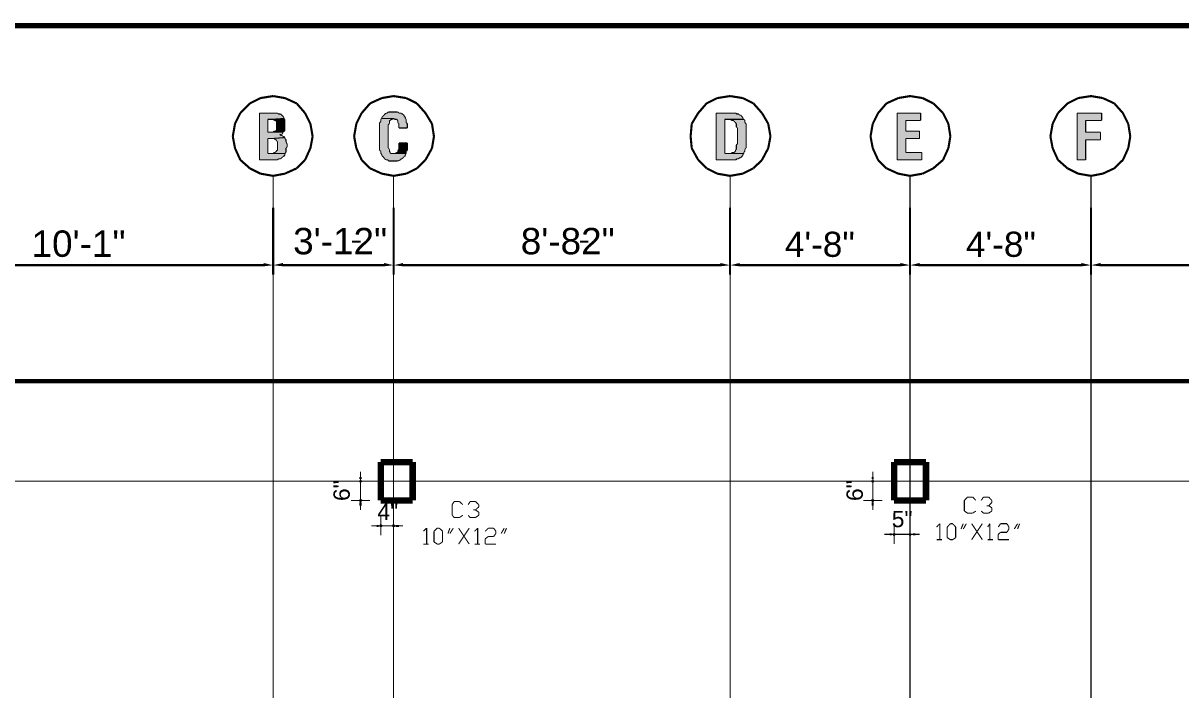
# Model space of a CAD drawing. Header units: millimetres. Extents: x 5 to 350, y 3 to 213.
# Drawn here: x 97.6 to 189.7, y 159.7 to 212.7 of the extents above; entities that cross this region are included whole.
import ezdxf

# ---------------------------------------------------------------- set-up
doc = ezdxf.new("R2010")
doc.units = ezdxf.units.MM
for name, color, linetype in [('H', 251, 'Continuous'), ('P', 255, 'Continuous'), ('T', 255, 'Continuous')]:
    doc.layers.add(name, color=color, linetype=linetype)
doc.styles.get("Standard").update_dxf_attribs({"font": 'arial.ttf'})

msp = doc.modelspace()

# ---------------------------------------------------------------- hatches: boundary and pattern name
at = {"layer": 'H', "linetype": 'Continuous'}
for points in [[(116.417, 201.842), (116.417, 205.564), (117.863, 205.564), (117.934, 205.493), (118.11, 205.493), (118.357, 205.228), (118.357, 205.14), (117.352, 205.07), (117.087, 205.07), (117.087, 204.047), (118.286, 204.047), (118.286, 203.958), (118.198, 203.87), (118.022, 203.87), (118.11, 203.8), (118.198, 203.8), (118.286, 203.712), (118.357, 203.712), (118.445, 203.623), (117.352, 203.535), (117.087, 203.535), (117.087, 202.353), (118.445, 202.353), (118.445, 202.177), (118.357, 202.177), (118.357, 202.106), (118.286, 202.106), (118.11, 201.93), (117.934, 201.93), (117.863, 201.842), (116.417, 201.842)], [(127.512, 204.382), (127.512, 204.717), (127.423, 204.805), (127.423, 204.982), (127.335, 205.07), (127.176, 205.07), (127.088, 205.14), (126.153, 205.14), (126.153, 205.228), (126.488, 205.564), (126.577, 205.564), (126.665, 205.652), (127.423, 205.652), (127.512, 205.564), (127.67, 205.564), (127.758, 205.493), (127.847, 205.493), (127.847, 205.405), (127.935, 205.405), (127.935, 205.317), (128.023, 205.228), (128.023, 205.14), (128.094, 205.07), (128.094, 204.805), (128.182, 204.717), (128.182, 204.382), (127.512, 204.382)], [(152.735, 201.842), (152.735, 205.564), (154.34, 205.564), (154.34, 205.493), (154.517, 205.493), (154.605, 205.405), (154.693, 205.405), (154.852, 205.228), (154.852, 205.14), (154.94, 205.07), (153.423, 205.07), (153.423, 202.353), (154.94, 202.353), (154.852, 202.265), (154.852, 202.177), (154.693, 202.018), (154.605, 202.018), (154.517, 201.93), (154.34, 201.93), (154.34, 201.842), (152.735, 201.842)], [(167.128, 201.842), (167.128, 205.564), (168.998, 205.564), (168.998, 204.982), (167.816, 204.982), (167.816, 204.135), (168.91, 204.135), (168.91, 203.535), (167.816, 203.535), (167.816, 202.442), (169.086, 202.442), (169.086, 201.842), (167.128, 201.842)], [(181.434, 201.842), (181.434, 205.564), (183.392, 205.564), (183.392, 204.982), (182.122, 204.982), (182.122, 204.047), (183.303, 204.047), (183.303, 203.447), (182.122, 203.447), (182.122, 201.842), (181.434, 201.842)], [(117.51, 204.047), (117.598, 204.135), (117.687, 204.135), (117.775, 204.223), (117.775, 204.893), (117.687, 204.982), (117.598, 204.982), (117.51, 205.07), (117.352, 205.07), (118.357, 205.14), (118.445, 205.07), (118.445, 204.135), (118.357, 204.135), (118.286, 204.047), (117.51, 204.047)], [(126.665, 201.754), (126.665, 201.842), (126.488, 201.842), (126.4, 201.93), (126.33, 201.93), (126.33, 202.018), (126.153, 202.177), (126.153, 202.265), (126.065, 202.353), (126.065, 202.53), (125.977, 202.6), (125.977, 204.805), (126.065, 204.893), (126.065, 205.07), (126.153, 205.14), (127.088, 205.14), (127, 205.07), (126.912, 205.07), (126.824, 204.982), (126.753, 204.982), (126.753, 204.717), (126.665, 204.646), (126.665, 202.777), (126.753, 202.688), (126.753, 202.53), (126.824, 202.442), (126.824, 202.353), (128.094, 202.353), (128.023, 202.265), (128.023, 202.177), (127.758, 201.93), (127.67, 201.93), (127.67, 201.842), (127.6, 201.842), (127.423, 201.754), (126.665, 201.754)], [(153.917, 202.353), (154.005, 202.442), (154.182, 202.442), (154.27, 202.53), (154.27, 202.6), (154.34, 202.688), (154.34, 203.024), (154.428, 203.112), (154.428, 204.382), (154.34, 204.47), (154.34, 204.717), (154.093, 204.982), (154.005, 204.982), (153.846, 205.07), (154.94, 205.07), (155.028, 204.982), (155.028, 204.805), (155.116, 204.717), (155.116, 202.777), (155.028, 202.688), (155.028, 202.53), (154.94, 202.442), (154.94, 202.353), (153.917, 202.353)], [(117.51, 202.353), (117.598, 202.442), (117.687, 202.442), (117.775, 202.53), (117.775, 202.6), (117.863, 202.6), (117.863, 203.288), (117.775, 203.376), (117.775, 203.447), (117.687, 203.447), (117.598, 203.535), (117.352, 203.535), (118.445, 203.623), (118.445, 203.535), (118.533, 203.447), (118.533, 203.288), (118.622, 203.112), (118.622, 202.865), (118.533, 202.777), (118.533, 202.442), (118.445, 202.353), (117.51, 202.353)], [(127.247, 202.353), (127.335, 202.442), (127.423, 202.442), (127.423, 202.6), (127.512, 202.688), (127.512, 203.2), (128.182, 203.2), (128.182, 202.6), (128.094, 202.53), (128.094, 202.353), (127.247, 202.353)], [(116.752, 193.375), (116.752, 193.64), (117.51, 193.463), (116.752, 193.375)], [(118.286, 193.375), (117.51, 193.463), (118.286, 193.64), (118.286, 193.375)], [(126.33, 193.375), (126.33, 193.64), (127.088, 193.463), (126.33, 193.375)], [(127.847, 193.375), (127.088, 193.463), (127.847, 193.64), (127.847, 193.375)], [(153.07, 193.375), (153.07, 193.64), (153.846, 193.463), (153.07, 193.375)], [(154.605, 193.375), (153.846, 193.463), (154.605, 193.64), (154.605, 193.375)], [(167.393, 193.375), (167.393, 193.64), (168.152, 193.463), (167.393, 193.375)], [(168.91, 193.375), (168.152, 193.463), (168.91, 193.64), (168.91, 193.375)], [(181.786, 193.375), (181.786, 193.64), (182.545, 193.463), (181.786, 193.375)], [(183.303, 193.375), (182.545, 193.463), (183.303, 193.64), (183.303, 193.375)], [(124.46, 176.283), (124.372, 176.354), (124.46, 176.354), (124.46, 176.283)], [(124.372, 176.283), (124.372, 176.354), (124.46, 176.283), (124.372, 176.283)], [(124.372, 176.195), (124.372, 176.283), (124.46, 176.283), (124.372, 176.195)], [(124.372, 176.195), (124.46, 176.283), (124.46, 176.195), (124.372, 176.195)], [(124.46, 176.283), (124.548, 176.354), (124.636, 176.283), (124.46, 176.283)], [(124.46, 176.283), (124.46, 176.354), (124.548, 176.354), (124.46, 176.283)], [(124.46, 176.195), (124.46, 176.283), (124.548, 176.195), (124.46, 176.195)], [(124.548, 176.195), (124.46, 176.283), (124.636, 176.283), (124.548, 176.195)], [(165.012, 176.283), (165.1, 176.354), (165.188, 176.283), (165.012, 176.283)], [(165.1, 176.195), (165.012, 176.283), (165.188, 176.283), (165.1, 176.195)], [(165.188, 176.283), (165.1, 176.354), (165.188, 176.354), (165.188, 176.283)], [(165.1, 176.195), (165.188, 176.283), (165.188, 176.195), (165.1, 176.195)], [(165.188, 176.283), (165.276, 176.354), (165.276, 176.283), (165.188, 176.283)], [(165.188, 176.283), (165.188, 176.354), (165.276, 176.354), (165.188, 176.283)], [(165.188, 176.195), (165.188, 176.283), (165.276, 176.195), (165.188, 176.195)], [(165.276, 176.195), (165.188, 176.283), (165.276, 176.283), (165.276, 176.195)], [(124.46, 174.748), (124.372, 174.837), (124.46, 174.837), (124.46, 174.748)], [(124.372, 174.748), (124.372, 174.837), (124.46, 174.748), (124.372, 174.748)], [(124.372, 174.66), (124.372, 174.748), (124.46, 174.748), (124.372, 174.66)], [(124.46, 174.59), (124.372, 174.66), (124.46, 174.748), (124.46, 174.59)], [(124.46, 174.748), (124.548, 174.837), (124.636, 174.748), (124.46, 174.748)], [(124.46, 174.748), (124.46, 174.837), (124.548, 174.837), (124.46, 174.748)], [(124.46, 174.59), (124.46, 174.748), (124.548, 174.66), (124.46, 174.59)], [(124.548, 174.66), (124.46, 174.748), (124.636, 174.748), (124.548, 174.66)], [(165.012, 174.748), (165.1, 174.837), (165.188, 174.748), (165.012, 174.748)], [(165.1, 174.66), (165.012, 174.748), (165.188, 174.748), (165.1, 174.66)], [(165.188, 174.748), (165.1, 174.837), (165.188, 174.837), (165.188, 174.748)], [(165.188, 174.59), (165.1, 174.66), (165.188, 174.748), (165.188, 174.59)], [(165.188, 174.748), (165.276, 174.837), (165.276, 174.748), (165.188, 174.748)], [(165.188, 174.748), (165.188, 174.837), (165.276, 174.837), (165.188, 174.748)], [(165.188, 174.59), (165.188, 174.748), (165.276, 174.66), (165.188, 174.59)], [(165.276, 174.66), (165.188, 174.748), (165.276, 174.748), (165.276, 174.66)], [(126.065, 172.72), (125.977, 172.808), (126.065, 172.896), (126.065, 172.72)], [(125.977, 172.72), (125.977, 172.808), (126.065, 172.72), (125.977, 172.72)], [(125.977, 172.632), (125.977, 172.72), (126.065, 172.72), (125.977, 172.632)], [(125.977, 172.632), (126.065, 172.72), (126.065, 172.632), (125.977, 172.632)], [(126.065, 172.72), (126.065, 172.896), (126.153, 172.808), (126.065, 172.72)], [(126.065, 172.72), (126.153, 172.808), (126.242, 172.72), (126.065, 172.72)], [(126.065, 172.632), (126.065, 172.72), (126.153, 172.632), (126.065, 172.632)], [(126.153, 172.632), (126.065, 172.72), (126.242, 172.72), (126.153, 172.632)], [(127.088, 172.72), (127, 172.808), (127.088, 172.896), (127.088, 172.72)], [(127, 172.72), (127, 172.808), (127.088, 172.72), (127, 172.72)], [(127, 172.632), (127, 172.72), (127.088, 172.72), (127, 172.632)], [(127, 172.632), (127.088, 172.72), (127.088, 172.632), (127, 172.632)], [(127.088, 172.72), (127.088, 172.896), (127.176, 172.808), (127.088, 172.72)], [(127.088, 172.72), (127.176, 172.808), (127.247, 172.72), (127.088, 172.72)], [(127.088, 172.632), (127.088, 172.72), (127.176, 172.632), (127.088, 172.632)], [(127.176, 172.632), (127.088, 172.72), (127.247, 172.72), (127.176, 172.632)], [(166.882, 172.05), (166.793, 172.12), (166.882, 172.12), (166.882, 172.05)], [(166.793, 172.05), (166.793, 172.12), (166.882, 172.05), (166.793, 172.05)], [(166.793, 171.962), (166.793, 172.05), (166.882, 172.05), (166.793, 171.962)], [(166.882, 171.873), (166.793, 171.962), (166.882, 172.05), (166.882, 171.873)], [(166.882, 172.05), (166.97, 172.12), (167.04, 172.05), (166.882, 172.05)], [(166.882, 172.05), (166.882, 172.12), (166.97, 172.12), (166.882, 172.05)], [(166.882, 171.873), (166.882, 172.05), (166.97, 171.962), (166.882, 171.873)], [(166.97, 171.962), (166.882, 172.05), (167.04, 172.05), (166.97, 171.962)], [(168.152, 172.05), (168.063, 172.12), (168.152, 172.12), (168.152, 172.05)], [(168.063, 172.05), (168.063, 172.12), (168.152, 172.05), (168.063, 172.05)], [(168.063, 171.962), (168.063, 172.05), (168.152, 172.05), (168.063, 171.962)], [(168.152, 171.873), (168.063, 171.962), (168.152, 172.05), (168.152, 171.873)], [(168.152, 172.05), (168.24, 172.12), (168.31, 172.05), (168.152, 172.05)], [(168.152, 172.05), (168.152, 172.12), (168.24, 172.12), (168.152, 172.05)], [(168.152, 171.873), (168.152, 172.05), (168.24, 171.962), (168.152, 171.873)], [(168.24, 171.962), (168.152, 172.05), (168.31, 172.05), (168.24, 171.962)]]:
    msp.add_hatch(color=256, dxfattribs=at).paths.add_polyline_path(points)

# ---------------------------------------------------------------- linework, layer by layer
at = {"layer": 'P'}
for points, const_width in [([(5.256, 212.513), (350.273, 212.513)], 0.423), ([(5.256, 212.513), (350.273, 212.513)], 0.423), ([(115.658, 206.34), (114.9, 205.564)], 0.169), ([(116.505, 206.763), (115.658, 206.34)], 0.169), ([(117.51, 206.922), (116.505, 206.763)], 0.169), ([(118.445, 206.763), (117.51, 206.922)], 0.169), ([(119.38, 206.34), (118.445, 206.763)], 0.169), ([(120.05, 205.564), (119.38, 206.34)], 0.169), ([(125.218, 206.34), (124.548, 205.564)], 0.169), ([(126.153, 206.763), (125.218, 206.34)], 0.169), ([(127.088, 206.922), (126.153, 206.763)], 0.169), ([(128.094, 206.763), (127.088, 206.922)], 0.169), ([(128.94, 206.34), (128.094, 206.763)], 0.169), ([(129.628, 205.564), (128.94, 206.34)], 0.169), ([(151.977, 206.34), (151.306, 205.564)], 0.169), ([(152.823, 206.763), (151.977, 206.34)], 0.169), ([(153.846, 206.922), (152.823, 206.763)], 0.169), ([(154.852, 206.763), (153.846, 206.922)], 0.169), ([(155.698, 206.34), (154.852, 206.763)], 0.169), ([(156.386, 205.564), (155.698, 206.34)], 0.169), ([(166.282, 206.34), (165.612, 205.564)], 0.169), ([(167.217, 206.763), (166.282, 206.34)], 0.169), ([(168.152, 206.922), (167.217, 206.763)], 0.169), ([(169.157, 206.763), (168.152, 206.922)], 0.169), ([(170.004, 206.34), (169.157, 206.763)], 0.169), ([(170.78, 205.564), (170.004, 206.34)], 0.169), ([(180.675, 206.34), (179.917, 205.564)], 0.169), ([(181.522, 206.763), (180.675, 206.34)], 0.169), ([(182.545, 206.922), (181.522, 206.763)], 0.169), ([(183.48, 206.763), (182.545, 206.922)], 0.169), ([(184.397, 206.34), (183.48, 206.763)], 0.169), ([(185.085, 205.564), (184.397, 206.34)], 0.169), ([(114.9, 205.564), (114.476, 204.717)], 0.169), ([(117.51, 205.564), (116.417, 205.564)], 0.085), ([(116.417, 205.564), (116.417, 201.842)], 0.085), ([(117.687, 205.564), (117.51, 205.564)], 0.085), ([(117.775, 205.564), (117.687, 205.564)], 0.085), ([(117.863, 205.564), (117.775, 205.564)], 0.085), ([(117.934, 205.493), (117.863, 205.564)], 0.085), ([(118.022, 205.493), (117.934, 205.493)], 0.085), ([(118.11, 205.493), (118.022, 205.493)], 0.085), ([(118.198, 205.405), (118.11, 205.493)], 0.085), ([(118.286, 205.317), (118.198, 205.405)], 0.085), ([(118.357, 205.228), (118.286, 205.317)], 0.085), ([(120.474, 204.717), (120.05, 205.564)], 0.169), ([(124.548, 205.564), (124.125, 204.717)], 0.169), ([(126.242, 205.317), (126.153, 205.228)], 0.085), ([(126.33, 205.405), (126.242, 205.317)], 0.085), ([(126.4, 205.493), (126.33, 205.405)], 0.085), ([(126.488, 205.564), (126.4, 205.493)], 0.085), ([(126.577, 205.564), (126.488, 205.564)], 0.085), ([(126.665, 205.652), (126.577, 205.564)], 0.085), ([(126.753, 205.652), (126.665, 205.652)], 0.085), ([(126.824, 205.652), (126.753, 205.652)], 0.085), ([(127, 205.652), (126.824, 205.652)], 0.085), ([(127.088, 205.652), (127, 205.652)], 0.085), ([(127.176, 205.652), (127.088, 205.652)], 0.085), ([(127.335, 205.652), (127.176, 205.652)], 0.085), ([(127.423, 205.652), (127.335, 205.652)], 0.085), ([(127.512, 205.564), (127.423, 205.652)], 0.085), ([(127.6, 205.564), (127.512, 205.564)], 0.085), ([(127.67, 205.564), (127.6, 205.564)], 0.085), ([(127.758, 205.493), (127.67, 205.564)], 0.085), ([(127.847, 205.493), (127.758, 205.493)], 0.085), ([(127.847, 205.405), (127.847, 205.493)], 0.085), ([(127.935, 205.405), (127.847, 205.405)], 0.085), ([(127.935, 205.317), (127.935, 205.405)], 0.085), ([(128.023, 205.228), (127.935, 205.317)], 0.085), ([(130.14, 204.717), (129.628, 205.564)], 0.169), ([(151.306, 205.564), (150.795, 204.717)], 0.169), ([(153.917, 205.564), (152.735, 205.564)], 0.085), ([(152.735, 205.564), (152.735, 201.842)], 0.085), ([(154.005, 205.564), (153.917, 205.564)], 0.085), ([(154.093, 205.564), (154.005, 205.564)], 0.085), ([(154.182, 205.564), (154.093, 205.564)], 0.085), ([(154.34, 205.564), (154.182, 205.564)], 0.085), ([(154.34, 205.493), (154.34, 205.564)], 0.085), ([(154.428, 205.493), (154.34, 205.493)], 0.085), ([(154.517, 205.493), (154.428, 205.493)], 0.085), ([(154.605, 205.405), (154.517, 205.493)], 0.085), ([(154.693, 205.405), (154.605, 205.405)], 0.085), ([(154.764, 205.317), (154.693, 205.405)], 0.085), ([(154.852, 205.228), (154.764, 205.317)], 0.085), ([(156.88, 204.717), (156.386, 205.564)], 0.169), ([(165.612, 205.564), (165.188, 204.717)], 0.169), ([(168.998, 205.564), (167.128, 205.564)], 0.085), ([(167.128, 205.564), (167.128, 201.842)], 0.085), ([(168.998, 204.982), (168.998, 205.564)], 0.085), ([(171.203, 204.717), (170.78, 205.564)], 0.169), ([(179.917, 205.564), (179.493, 204.717)], 0.169), ([(183.392, 205.564), (181.434, 205.564)], 0.085), ([(181.434, 205.564), (181.434, 201.842)], 0.085), ([(183.392, 204.982), (183.392, 205.564)], 0.085), ([(185.508, 204.717), (185.085, 205.564)], 0.169), ([(114.476, 204.717), (114.3, 203.712)], 0.169), ([(117.087, 204.047), (117.087, 205.07)], 0.085), ([(117.087, 205.07), (117.352, 205.07)], 0.085), ([(118.357, 205.14), (117.352, 205.07)], 0.085), ([(117.352, 205.07), (118.357, 205.14)], 0.085), ([(117.352, 205.07), (117.44, 205.07)], 0.085), ([(117.44, 205.07), (117.51, 205.07)], 0.085), ([(117.51, 205.07), (117.598, 204.982)], 0.085), ([(117.598, 204.982), (117.687, 204.982)], 0.085), ([(117.687, 204.982), (117.775, 204.893)], 0.085), ([(117.775, 204.893), (117.775, 204.805)], 0.085), ([(117.775, 204.805), (117.775, 204.717)], 0.085), ([(117.775, 204.717), (117.775, 204.558)], 0.085), ([(117.775, 204.558), (117.775, 204.382)], 0.085), ([(117.775, 204.382), (117.775, 204.294)], 0.085), ([(118.357, 205.14), (118.357, 205.228)], 0.085), ([(118.445, 205.07), (118.357, 205.14)], 0.085), ([(118.445, 204.982), (118.445, 205.07)], 0.085), ([(118.445, 204.893), (118.445, 204.982)], 0.085), ([(118.445, 204.717), (118.445, 204.893)], 0.085), ([(118.445, 204.646), (118.445, 204.717)], 0.085), ([(118.445, 204.558), (118.445, 204.646)], 0.085), ([(118.445, 204.47), (118.445, 204.558)], 0.085), ([(118.445, 204.294), (118.445, 204.47)], 0.085), ([(120.65, 203.712), (120.474, 204.717)], 0.169), ([(124.125, 204.717), (123.948, 203.712)], 0.169), ([(126.065, 204.893), (125.977, 204.805)], 0.085), ([(125.977, 204.805), (125.977, 204.646)], 0.085), ([(125.977, 204.646), (125.977, 204.558)], 0.085), ([(125.977, 204.558), (125.977, 204.47)], 0.085), ([(125.977, 204.47), (125.977, 204.382)], 0.085), ([(125.977, 204.382), (125.977, 204.294)], 0.085), ([(126.153, 205.14), (126.065, 205.07)], 0.085), ([(126.065, 205.07), (126.065, 204.982)], 0.085), ([(126.065, 204.982), (126.065, 204.893)], 0.085), ([(126.153, 205.228), (126.153, 205.14)], 0.085), ([(127.088, 205.14), (126.153, 205.14)], 0.085), ([(126.153, 205.14), (127.088, 205.14)], 0.085), ([(126.665, 204.646), (126.753, 204.717)], 0.085), ([(126.665, 204.558), (126.665, 204.646)], 0.085), ([(126.665, 204.47), (126.665, 204.558)], 0.085), ([(126.665, 204.382), (126.665, 204.47)], 0.085), ([(126.665, 204.294), (126.665, 204.382)], 0.085), ([(126.753, 204.893), (126.753, 204.982)], 0.085), ([(126.753, 204.982), (126.824, 204.982)], 0.085), ([(126.753, 204.805), (126.753, 204.893)], 0.085), ([(126.753, 204.717), (126.753, 204.805)], 0.085), ([(126.824, 204.982), (126.912, 205.07)], 0.085), ([(126.912, 205.07), (127, 205.07)], 0.085), ([(127, 205.07), (127.088, 205.14)], 0.085), ([(127.088, 205.14), (127.176, 205.07)], 0.085), ([(127.176, 205.07), (127.247, 205.07)], 0.085), ([(127.247, 205.07), (127.335, 205.07)], 0.085), ([(127.335, 205.07), (127.423, 204.982)], 0.085), ([(127.423, 204.982), (127.423, 204.893)], 0.085), ([(127.423, 204.893), (127.423, 204.805)], 0.085), ([(127.423, 204.805), (127.512, 204.717)], 0.085), ([(127.512, 204.717), (127.512, 204.646)], 0.085), ([(127.512, 204.646), (127.512, 204.47)], 0.085), ([(127.512, 204.47), (127.512, 204.382)], 0.085), ([(127.512, 204.382), (128.182, 204.382)], 0.085), ([(128.023, 205.14), (128.023, 205.228)], 0.085), ([(128.094, 205.07), (128.023, 205.14)], 0.085), ([(128.094, 204.982), (128.094, 205.07)], 0.085), ([(128.094, 204.893), (128.094, 204.982)], 0.085), ([(128.094, 204.805), (128.094, 204.893)], 0.085), ([(128.182, 204.717), (128.094, 204.805)], 0.085), ([(128.182, 204.558), (128.182, 204.717)], 0.085), ([(128.182, 204.47), (128.182, 204.558)], 0.085), ([(128.182, 204.382), (128.182, 204.47)], 0.085), ([(130.298, 203.712), (130.14, 204.717)], 0.169), ([(150.795, 204.717), (150.707, 203.712)], 0.169), ([(153.423, 202.353), (153.423, 205.07)], 0.085), ([(153.423, 205.07), (153.758, 205.07)], 0.085), ([(154.94, 205.07), (153.758, 205.07)], 0.085), ([(153.758, 205.07), (153.846, 205.07)], 0.085), ([(153.758, 205.07), (154.94, 205.07)], 0.085), ([(153.846, 205.07), (154.005, 204.982)], 0.085), ([(154.005, 204.982), (154.093, 204.982)], 0.085), ([(154.093, 204.982), (154.182, 204.893)], 0.085), ([(154.182, 204.893), (154.27, 204.805)], 0.085), ([(154.27, 204.805), (154.34, 204.717)], 0.085), ([(154.34, 204.717), (154.34, 204.646)], 0.085), ([(154.34, 204.646), (154.34, 204.558)], 0.085), ([(154.34, 204.558), (154.34, 204.47)], 0.085), ([(154.34, 204.47), (154.428, 204.382)], 0.085), ([(154.428, 204.382), (154.428, 204.294)], 0.085), ([(154.852, 205.14), (154.852, 205.228)], 0.085), ([(154.94, 205.07), (154.852, 205.14)], 0.085), ([(155.028, 204.982), (154.94, 205.07)], 0.085), ([(155.028, 204.893), (155.028, 204.982)], 0.085), ([(155.028, 204.805), (155.028, 204.893)], 0.085), ([(155.116, 204.717), (155.028, 204.805)], 0.085), ([(155.116, 204.646), (155.116, 204.717)], 0.085), ([(155.116, 204.558), (155.116, 204.646)], 0.085), ([(155.116, 204.47), (155.116, 204.558)], 0.085), ([(155.116, 204.294), (155.116, 204.47)], 0.085), ([(157.057, 203.712), (156.88, 204.717)], 0.169), ([(165.188, 204.717), (165.012, 203.712)], 0.169), ([(167.816, 204.135), (167.816, 204.982)], 0.085), ([(167.816, 204.982), (168.998, 204.982)], 0.085), ([(171.362, 203.712), (171.203, 204.717)], 0.169), ([(179.493, 204.717), (179.317, 203.712)], 0.169), ([(182.122, 204.047), (182.122, 204.982)], 0.085), ([(182.122, 204.982), (183.392, 204.982)], 0.085), ([(185.667, 203.712), (185.508, 204.717)], 0.169), ([(114.3, 203.712), (114.476, 202.777)], 0.169), ([(117.352, 204.047), (117.087, 204.047)], 0.085), ([(117.087, 204.047), (118.286, 204.047)], 0.085), ([(118.286, 204.047), (117.087, 204.047)], 0.085), ([(117.087, 202.353), (117.087, 203.535)], 0.085), ([(117.087, 203.535), (117.352, 203.535)], 0.085), ([(117.44, 204.047), (117.352, 204.047)], 0.085), ([(118.445, 203.623), (117.352, 203.535)], 0.085), ([(117.352, 203.535), (118.445, 203.623)], 0.085), ([(117.352, 203.535), (117.44, 203.535)], 0.085), ([(117.51, 204.047), (117.44, 204.047)], 0.085), ([(117.44, 203.535), (117.51, 203.535)], 0.085), ([(117.598, 204.135), (117.51, 204.047)], 0.085), ([(117.51, 203.535), (117.598, 203.535)], 0.085), ([(117.687, 204.135), (117.598, 204.135)], 0.085), ([(117.598, 203.535), (117.687, 203.447)], 0.085), ([(117.775, 204.223), (117.687, 204.135)], 0.085), ([(117.687, 203.447), (117.775, 203.447)], 0.085), ([(117.775, 204.294), (117.775, 204.223)], 0.085), ([(117.775, 203.447), (117.775, 203.376)], 0.085), ([(118.11, 203.8), (118.022, 203.87)], 0.085), ([(118.022, 203.87), (118.11, 203.87)], 0.085), ([(118.11, 203.87), (118.198, 203.87)], 0.085), ([(118.198, 203.8), (118.11, 203.8)], 0.085), ([(118.198, 203.87), (118.286, 203.958)], 0.085), ([(118.286, 203.712), (118.198, 203.8)], 0.085), ([(118.286, 204.047), (118.357, 204.135)], 0.085), ([(118.286, 203.958), (118.286, 204.047)], 0.085), ([(118.357, 203.712), (118.286, 203.712)], 0.085), ([(118.357, 204.135), (118.445, 204.135)], 0.085), ([(118.445, 203.623), (118.357, 203.712)], 0.085), ([(118.445, 204.223), (118.445, 204.294)], 0.085), ([(118.445, 204.135), (118.445, 204.223)], 0.085), ([(118.445, 203.535), (118.445, 203.623)], 0.085), ([(118.533, 203.447), (118.445, 203.535)], 0.085), ([(118.533, 203.376), (118.533, 203.447)], 0.085), ([(120.474, 202.777), (120.65, 203.712)], 0.169), ([(120.65, 203.712), (120.65, 203.712)], 0.169), ([(123.948, 203.712), (124.125, 202.777)], 0.169), ([(125.977, 204.294), (125.977, 204.223)], 0.085), ([(125.977, 204.223), (125.977, 204.135)], 0.085), ([(125.977, 204.135), (125.977, 203.958)], 0.085), ([(125.977, 203.958), (125.977, 203.87)], 0.085), ([(125.977, 203.87), (125.977, 203.8)], 0.085), ([(125.977, 203.8), (125.977, 203.712)], 0.085), ([(125.977, 203.712), (125.977, 203.623)], 0.085), ([(125.977, 203.623), (125.977, 203.447)], 0.085), ([(125.977, 203.447), (125.977, 203.376)], 0.085), ([(126.665, 204.135), (126.665, 204.294)], 0.085), ([(126.665, 204.047), (126.665, 204.135)], 0.085), ([(126.665, 203.87), (126.665, 204.047)], 0.085), ([(126.665, 203.8), (126.665, 203.87)], 0.085), ([(126.665, 203.623), (126.665, 203.8)], 0.085), ([(126.665, 203.447), (126.665, 203.623)], 0.085), ([(126.665, 203.288), (126.665, 203.447)], 0.085), ([(130.14, 202.777), (130.298, 203.712)], 0.169), ([(130.298, 203.712), (130.298, 203.712)], 0.169), ([(150.707, 203.712), (150.795, 202.777)], 0.169), ([(154.428, 204.294), (154.428, 204.223)], 0.085), ([(154.428, 204.223), (154.428, 204.135)], 0.085), ([(154.428, 204.135), (154.428, 203.958)], 0.085), ([(154.428, 203.958), (154.428, 203.87)], 0.085), ([(154.428, 203.87), (154.428, 203.8)], 0.085), ([(154.428, 203.8), (154.428, 203.712)], 0.085), ([(154.428, 203.712), (154.428, 203.623)], 0.085), ([(154.428, 203.623), (154.428, 203.447)], 0.085), ([(154.428, 203.447), (154.428, 203.376)], 0.085), ([(155.116, 204.223), (155.116, 204.294)], 0.085), ([(155.116, 204.135), (155.116, 204.223)], 0.085), ([(155.116, 203.958), (155.116, 204.135)], 0.085), ([(155.116, 203.8), (155.116, 203.958)], 0.085), ([(155.116, 203.712), (155.116, 203.8)], 0.085), ([(155.116, 203.535), (155.116, 203.712)], 0.085), ([(155.116, 203.447), (155.116, 203.535)], 0.085), ([(155.116, 203.288), (155.116, 203.447)], 0.085), ([(156.88, 202.777), (157.057, 203.712)], 0.169), ([(157.057, 203.712), (157.057, 203.712)], 0.169), ([(165.012, 203.712), (165.188, 202.777)], 0.169), ([(168.91, 204.135), (167.816, 204.135)], 0.085), ([(167.816, 202.442), (167.816, 203.535)], 0.085), ([(167.816, 203.535), (168.91, 203.535)], 0.085), ([(168.91, 203.535), (168.91, 204.135)], 0.085), ([(171.203, 202.777), (171.362, 203.712)], 0.169), ([(171.362, 203.712), (171.362, 203.712)], 0.169), ([(179.317, 203.712), (179.493, 202.777)], 0.169), ([(183.303, 204.047), (182.122, 204.047)], 0.085), ([(182.122, 201.842), (182.122, 203.447)], 0.085), ([(182.122, 203.447), (183.303, 203.447)], 0.085), ([(183.303, 203.447), (183.303, 204.047)], 0.085), ([(185.508, 202.777), (185.667, 203.712)], 0.169), ([(185.667, 203.712), (185.667, 203.712)], 0.169), ([(114.476, 202.777), (114.9, 201.842)], 0.169), ([(117.775, 202.53), (117.687, 202.442)], 0.085), ([(117.775, 203.376), (117.863, 203.288)], 0.085), ([(117.863, 202.6), (117.775, 202.6)], 0.085), ([(117.775, 202.6), (117.775, 202.53)], 0.085), ([(117.863, 203.288), (117.863, 203.2)], 0.085), ([(117.863, 203.2), (117.863, 203.112)], 0.085), ([(117.863, 203.112), (117.863, 202.953)], 0.085), ([(117.863, 202.953), (117.863, 202.865)], 0.085), ([(117.863, 202.865), (117.863, 202.777)], 0.085), ([(117.863, 202.777), (117.863, 202.6)], 0.085), ([(118.533, 203.288), (118.533, 203.376)], 0.085), ([(118.622, 203.112), (118.533, 203.288)], 0.085), ([(118.533, 202.777), (118.622, 202.865)], 0.085), ([(118.533, 202.688), (118.533, 202.777)], 0.085), ([(118.533, 202.53), (118.533, 202.688)], 0.085), ([(118.533, 202.442), (118.533, 202.53)], 0.085), ([(118.622, 203.024), (118.622, 203.112)], 0.085), ([(118.622, 202.865), (118.622, 203.024)], 0.085), ([(120.05, 201.842), (120.474, 202.777)], 0.169), ([(124.125, 202.777), (124.548, 201.842)], 0.169), ([(125.977, 203.376), (125.977, 203.2)], 0.085), ([(125.977, 203.2), (125.977, 203.112)], 0.085), ([(125.977, 203.112), (125.977, 203.024)], 0.085), ([(125.977, 203.024), (125.977, 202.953)], 0.085), ([(125.977, 202.953), (125.977, 202.865)], 0.085), ([(125.977, 202.865), (125.977, 202.777)], 0.085), ([(125.977, 202.777), (125.977, 202.688)], 0.085), ([(125.977, 202.688), (125.977, 202.6)], 0.085), ([(125.977, 202.6), (126.065, 202.53)], 0.085), ([(126.065, 202.53), (126.065, 202.442)], 0.085), ([(126.665, 203.2), (126.665, 203.288)], 0.085), ([(126.665, 203.112), (126.665, 203.2)], 0.085), ([(126.665, 202.953), (126.665, 203.112)], 0.085), ([(126.665, 202.865), (126.665, 202.953)], 0.085), ([(126.665, 202.777), (126.665, 202.865)], 0.085), ([(126.753, 202.688), (126.665, 202.777)], 0.085), ([(126.753, 202.6), (126.753, 202.688)], 0.085), ([(126.753, 202.53), (126.753, 202.6)], 0.085), ([(126.824, 202.442), (126.753, 202.53)], 0.085), ([(127.512, 202.688), (127.423, 202.6)], 0.085), ([(127.423, 202.6), (127.423, 202.53)], 0.085), ([(127.423, 202.53), (127.423, 202.442)], 0.085), ([(128.182, 203.2), (127.512, 203.2)], 0.085), ([(127.512, 203.2), (127.512, 203.112)], 0.085), ([(127.512, 203.112), (127.512, 203.024)], 0.085), ([(127.512, 203.024), (127.512, 202.953)], 0.085), ([(127.512, 202.953), (127.512, 202.777)], 0.085), ([(127.512, 202.777), (127.512, 202.688)], 0.085), ([(128.094, 202.53), (128.182, 202.6)], 0.085), ([(128.094, 202.353), (128.094, 202.53)], 0.085), ([(128.182, 203.112), (128.182, 203.2)], 0.085), ([(128.182, 203.024), (128.182, 203.112)], 0.085), ([(128.182, 202.953), (128.182, 203.024)], 0.085), ([(128.182, 202.777), (128.182, 202.953)], 0.085), ([(128.182, 202.688), (128.182, 202.777)], 0.085), ([(128.182, 202.6), (128.182, 202.688)], 0.085), ([(129.628, 201.842), (130.14, 202.777)], 0.169), ([(150.795, 202.777), (151.306, 201.842)], 0.169), ([(154.27, 202.53), (154.182, 202.442)], 0.085), ([(154.34, 202.688), (154.27, 202.6)], 0.085), ([(154.27, 202.6), (154.27, 202.53)], 0.085), ([(154.428, 203.112), (154.34, 203.024)], 0.085), ([(154.34, 203.024), (154.34, 202.953)], 0.085), ([(154.34, 202.953), (154.34, 202.865)], 0.085), ([(154.34, 202.865), (154.34, 202.777)], 0.085), ([(154.34, 202.777), (154.34, 202.688)], 0.085), ([(154.428, 203.376), (154.428, 203.288)], 0.085), ([(154.428, 203.288), (154.428, 203.2)], 0.085), ([(154.428, 203.2), (154.428, 203.112)], 0.085), ([(154.94, 202.442), (155.028, 202.53)], 0.085), ([(155.028, 202.688), (155.116, 202.777)], 0.085), ([(155.028, 202.6), (155.028, 202.688)], 0.085), ([(155.028, 202.53), (155.028, 202.6)], 0.085), ([(155.116, 203.2), (155.116, 203.288)], 0.085), ([(155.116, 203.112), (155.116, 203.2)], 0.085), ([(155.116, 203.024), (155.116, 203.112)], 0.085), ([(155.116, 202.953), (155.116, 203.024)], 0.085), ([(155.116, 202.865), (155.116, 202.953)], 0.085), ([(155.116, 202.777), (155.116, 202.865)], 0.085), ([(156.386, 201.842), (156.88, 202.777)], 0.169), ([(165.188, 202.777), (165.612, 201.842)], 0.169), ([(170.78, 201.842), (171.203, 202.777)], 0.169), ([(179.493, 202.777), (179.917, 201.842)], 0.169), ([(185.085, 201.842), (185.508, 202.777)], 0.169), ([(114.9, 201.842), (115.658, 201.172)], 0.169), ([(116.417, 201.842), (117.598, 201.842)], 0.085), ([(117.352, 202.353), (117.087, 202.353)], 0.085), ([(117.087, 202.353), (118.445, 202.353)], 0.085), ([(118.445, 202.353), (117.087, 202.353)], 0.085), ([(117.51, 202.353), (117.352, 202.353)], 0.085), ([(117.598, 202.442), (117.51, 202.353)], 0.085), ([(117.687, 202.442), (117.598, 202.442)], 0.085), ([(117.598, 201.842), (117.687, 201.842)], 0.085), ([(117.687, 201.842), (117.775, 201.842)], 0.085), ([(117.775, 201.842), (117.863, 201.842)], 0.085), ([(117.863, 201.842), (117.934, 201.93)], 0.085), ([(117.934, 201.93), (118.022, 201.93)], 0.085), ([(118.022, 201.93), (118.11, 201.93)], 0.085), ([(118.11, 201.93), (118.198, 202.018)], 0.085), ([(118.198, 202.018), (118.286, 202.106)], 0.085), ([(118.286, 202.106), (118.357, 202.106)], 0.085), ([(118.357, 202.106), (118.357, 202.177)], 0.085), ([(118.357, 202.177), (118.445, 202.177)], 0.085), ([(118.445, 202.353), (118.533, 202.442)], 0.085), ([(118.445, 202.265), (118.445, 202.353)], 0.085), ([(118.445, 202.177), (118.445, 202.265)], 0.085), ([(119.38, 201.172), (120.05, 201.842)], 0.169), ([(124.548, 201.842), (125.218, 201.172)], 0.169), ([(126.065, 202.442), (126.065, 202.353)], 0.085), ([(126.065, 202.353), (126.153, 202.265)], 0.085), ([(126.153, 202.265), (126.153, 202.177)], 0.085), ([(126.153, 202.177), (126.242, 202.106)], 0.085), ([(126.242, 202.106), (126.33, 202.018)], 0.085), ([(126.33, 202.018), (126.33, 201.93)], 0.085), ([(126.33, 201.93), (126.4, 201.93)], 0.085), ([(126.4, 201.93), (126.488, 201.842)], 0.085), ([(126.488, 201.842), (126.665, 201.842)], 0.085), ([(126.665, 201.842), (126.665, 201.754)], 0.085), ([(126.665, 201.754), (126.753, 201.754)], 0.085), ([(126.753, 201.754), (126.824, 201.754)], 0.085), ([(126.824, 202.353), (126.824, 202.442)], 0.085), ([(126.912, 202.353), (126.824, 202.353)], 0.085), ([(126.824, 201.754), (127, 201.754)], 0.085), ([(127, 202.353), (126.912, 202.353)], 0.085), ([(127.088, 202.353), (127, 202.353)], 0.085), ([(127, 201.754), (127.088, 201.754)], 0.085), ([(127.176, 202.353), (127.088, 202.353)], 0.085), ([(127.088, 202.353), (128.094, 202.353)], 0.085), ([(128.094, 202.353), (127.088, 202.353)], 0.085), ([(127.088, 201.754), (127.176, 201.754)], 0.085), ([(127.247, 202.353), (127.176, 202.353)], 0.085), ([(127.176, 201.754), (127.247, 201.754)], 0.085), ([(127.335, 202.442), (127.247, 202.353)], 0.085), ([(127.247, 201.754), (127.335, 201.754)], 0.085), ([(127.423, 202.442), (127.335, 202.442)], 0.085), ([(127.335, 201.754), (127.423, 201.754)], 0.085), ([(127.423, 201.754), (127.6, 201.842)], 0.085), ([(127.6, 201.842), (127.67, 201.842)], 0.085), ([(127.67, 201.842), (127.67, 201.93)], 0.085), ([(127.67, 201.93), (127.758, 201.93)], 0.085), ([(127.758, 201.93), (127.847, 202.018)], 0.085), ([(127.847, 202.018), (127.935, 202.106)], 0.085), ([(127.935, 202.106), (128.023, 202.177)], 0.085), ([(128.023, 202.265), (128.094, 202.353)], 0.085), ([(128.023, 202.177), (128.023, 202.265)], 0.085), ([(128.94, 201.172), (129.628, 201.842)], 0.169), ([(151.306, 201.842), (151.977, 201.172)], 0.169), ([(152.735, 201.842), (153.758, 201.842)], 0.085), ([(153.758, 202.353), (153.423, 202.353)], 0.085), ([(153.423, 202.353), (154.94, 202.353)], 0.085), ([(154.94, 202.353), (153.423, 202.353)], 0.085), ([(153.917, 202.353), (153.758, 202.353)], 0.085), ([(153.758, 201.842), (153.917, 201.842)], 0.085), ([(154.005, 202.442), (153.917, 202.353)], 0.085), ([(153.917, 201.842), (154.005, 201.842)], 0.085), ([(154.093, 202.442), (154.005, 202.442)], 0.085), ([(154.005, 201.842), (154.093, 201.842)], 0.085), ([(154.182, 202.442), (154.093, 202.442)], 0.085), ([(154.093, 201.842), (154.182, 201.842)], 0.085), ([(154.182, 201.842), (154.34, 201.842)], 0.085), ([(154.34, 201.842), (154.34, 201.93)], 0.085), ([(154.34, 201.93), (154.428, 201.93)], 0.085), ([(154.428, 201.93), (154.517, 201.93)], 0.085), ([(154.517, 201.93), (154.605, 202.018)], 0.085), ([(154.605, 202.018), (154.693, 202.018)], 0.085), ([(154.693, 202.018), (154.764, 202.106)], 0.085), ([(154.764, 202.106), (154.852, 202.177)], 0.085), ([(154.852, 202.265), (154.94, 202.353)], 0.085), ([(154.852, 202.177), (154.852, 202.265)], 0.085), ([(154.94, 202.353), (154.94, 202.442)], 0.085), ([(155.698, 201.172), (156.386, 201.842)], 0.169), ([(165.612, 201.842), (166.282, 201.172)], 0.169), ([(167.128, 201.842), (169.086, 201.842)], 0.085), ([(169.086, 202.442), (167.816, 202.442)], 0.085), ([(169.086, 201.842), (169.086, 202.442)], 0.085), ([(170.004, 201.172), (170.78, 201.842)], 0.169), ([(179.917, 201.842), (180.675, 201.172)], 0.169), ([(181.434, 201.842), (182.122, 201.842)], 0.085), ([(184.397, 201.172), (185.085, 201.842)], 0.169), ([(115.658, 201.172), (116.505, 200.748)], 0.169), ([(116.505, 200.748), (117.51, 200.572)], 0.169), ([(117.51, 200.572), (118.445, 200.748)], 0.169), ([(118.445, 200.748), (119.38, 201.172)], 0.169), ([(125.218, 201.172), (126.153, 200.748)], 0.169), ([(126.153, 200.748), (127.088, 200.572)], 0.169), ([(127.088, 200.572), (128.094, 200.748)], 0.169), ([(128.094, 200.748), (128.94, 201.172)], 0.169), ([(151.977, 201.172), (152.823, 200.748)], 0.169), ([(152.823, 200.748), (153.846, 200.572)], 0.169), ([(153.846, 200.572), (154.852, 200.748)], 0.169), ([(154.852, 200.748), (155.698, 201.172)], 0.169), ([(166.282, 201.172), (167.217, 200.748)], 0.169), ([(167.217, 200.748), (168.152, 200.572)], 0.169), ([(168.152, 200.572), (169.157, 200.748)], 0.169), ([(169.157, 200.748), (170.004, 201.172)], 0.169), ([(180.675, 201.172), (181.522, 200.748)], 0.169), ([(181.522, 200.748), (182.545, 200.572)], 0.169), ([(182.545, 200.572), (183.48, 200.748)], 0.169), ([(183.48, 200.748), (184.397, 201.172)], 0.169), ([(117.51, 30.392), (117.51, 200.572)], 0.085), ([(127.088, 30.392), (127.088, 200.572)], 0.085), ([(153.846, 30.392), (153.846, 200.572)], 0.085), ([(168.152, 30.392), (168.152, 200.572)], 0.085), ([(182.545, 30.392), (182.545, 200.572)], 0.085), ([(117.51, 198.032), (117.51, 192.705)], 0.169), ([(117.51, 198.032), (117.51, 192.705)], 0.169), ([(127.088, 198.032), (127.088, 192.705)], 0.169), ([(127.088, 198.032), (127.088, 192.705)], 0.169), ([(153.846, 198.032), (153.846, 192.705)], 0.169), ([(153.846, 198.032), (153.846, 192.705)], 0.169), ([(168.152, 198.032), (168.152, 192.705)], 0.169), ([(168.152, 198.032), (168.152, 192.705)], 0.169), ([(182.545, 198.032), (182.545, 192.705)], 0.169), ([(182.545, 198.032), (182.545, 192.705)], 0.169), ([(123.79, 195.333), (124.46, 195.333)], 0.169), ([(141.905, 195.333), (142.575, 195.333)], 0.169), ([(87.295, 193.463), (116.752, 193.463)], 0.169), ([(118.286, 193.463), (126.33, 193.463)], 0.169), ([(127.847, 193.463), (153.07, 193.463)], 0.169), ([(154.605, 193.463), (167.393, 193.463)], 0.169), ([(168.91, 193.463), (181.786, 193.463)], 0.169), ([(183.303, 193.463), (208.88, 193.463)], 0.169), ([(260.35, 184.238), (63.747, 184.238)], 0.339), ([(126.065, 177.8), (128.605, 177.8)], 0.508), ([(126.065, 174.748), (126.065, 177.8)], 0.508), ([(126.065, 177.8), (126.065, 177.8)], 0.508), ([(128.605, 177.8), (128.605, 174.748)], 0.508), ([(166.882, 177.8), (169.422, 177.8)], 0.508), ([(166.882, 174.748), (166.882, 177.8)], 0.508), ([(166.882, 177.8), (166.882, 177.8)], 0.508), ([(169.422, 177.8), (169.422, 174.748)], 0.508), ([(124.46, 177.042), (124.46, 175.507)], 0.085), ([(165.188, 177.042), (165.188, 175.507)], 0.085), ([(45.896, 176.283), (283.386, 176.283)], 0.085), ([(125.218, 176.283), (123.702, 176.283)], 0.085), ([(124.46, 176.442), (124.46, 176.618)], 0.169), ([(165.947, 176.283), (164.43, 176.283)], 0.085), ([(165.188, 176.442), (165.188, 176.618)], 0.169), ([(124.46, 173.99), (124.46, 175.507)], 0.085), ([(128.605, 174.748), (126.065, 174.748)], 0.508), ([(165.188, 173.99), (165.188, 175.507)], 0.085), ([(169.422, 174.748), (166.882, 174.748)], 0.508), ([(172.473, 174.748), (172.72, 175.013)], 0.085), ([(172.72, 175.013), (173.143, 175.013)], 0.085), ([(173.143, 175.013), (173.39, 174.748)], 0.085), ([(173.814, 174.748), (173.99, 175.013)], 0.085), ([(173.99, 175.013), (174.413, 175.013)], 0.085), ([(174.413, 175.013), (174.66, 174.748)], 0.085), ([(123.702, 174.748), (125.218, 174.748)], 0.085), ([(124.46, 174.59), (124.46, 174.325)], 0.169), ([(131.745, 174.413), (131.904, 174.66)], 0.085), ([(131.745, 173.567), (131.745, 174.413)], 0.085), ([(131.904, 174.66), (132.327, 174.66)], 0.085), ([(132.327, 174.66), (132.592, 174.413)], 0.085), ([(133.015, 174.413), (133.174, 174.66)], 0.085), ([(133.174, 174.66), (133.597, 174.66)], 0.085), ([(133.597, 173.99), (133.438, 173.99)], 0.085), ([(133.597, 174.66), (133.862, 174.413)], 0.085), ([(133.862, 174.237), (133.597, 173.99)], 0.085), ([(133.597, 173.99), (133.862, 173.814)], 0.085), ([(133.862, 174.413), (133.862, 174.237)], 0.085), ([(164.43, 174.748), (165.947, 174.748)], 0.085), ([(165.188, 174.59), (165.188, 174.325)], 0.169), ([(172.473, 173.902), (172.473, 174.748)], 0.085), ([(174.413, 174.325), (174.237, 174.325)], 0.085), ([(174.66, 174.59), (174.413, 174.325)], 0.085), ([(174.413, 174.325), (174.66, 174.166)], 0.085), ([(174.66, 174.748), (174.66, 174.59)], 0.085), ([(174.66, 174.166), (174.66, 173.902)], 0.085), ([(126.065, 173.478), (126.065, 171.962)], 0.085), ([(127.088, 171.962), (127.088, 173.478)], 0.085), ([(131.904, 173.39), (131.745, 173.567)], 0.085), ([(132.327, 173.39), (131.904, 173.39)], 0.085), ([(132.592, 173.567), (132.327, 173.39)], 0.085), ([(133.174, 173.39), (133.015, 173.567)], 0.085), ([(133.597, 173.39), (133.174, 173.39)], 0.085), ([(133.862, 173.567), (133.597, 173.39)], 0.085), ([(133.862, 173.814), (133.862, 173.567)], 0.085), ([(172.72, 173.743), (172.473, 173.902)], 0.085), ([(173.143, 173.743), (172.72, 173.743)], 0.085), ([(173.39, 173.902), (173.143, 173.743)], 0.085), ([(173.99, 173.743), (173.814, 173.902)], 0.085), ([(174.413, 173.743), (173.99, 173.743)], 0.085), ([(174.66, 173.902), (174.413, 173.743)], 0.085), ([(125.307, 172.72), (126.824, 172.72)], 0.085), ([(125.906, 172.72), (125.73, 172.72)], 0.169), ([(127.847, 172.72), (126.33, 172.72)], 0.085), ([(127.247, 172.72), (127.512, 172.72)], 0.169), ([(129.452, 172.297), (129.716, 172.544)], 0.085), ([(129.716, 172.544), (129.716, 171.274)], 0.085), ([(130.298, 172.297), (130.563, 172.544)], 0.085), ([(130.298, 171.45), (130.298, 172.297)], 0.085), ([(130.563, 172.544), (130.722, 172.544)], 0.085), ([(130.722, 172.544), (130.986, 172.297)], 0.085), ([(130.986, 172.297), (130.986, 171.45)], 0.085), ([(131.41, 172.12), (131.568, 172.544)], 0.085), ([(131.833, 172.544), (131.568, 172.12)], 0.085), ([(132.256, 171.274), (133.103, 172.544)], 0.085), ([(132.256, 172.544), (133.103, 171.274)], 0.085), ([(133.526, 172.297), (133.773, 172.544)], 0.085), ([(133.773, 172.544), (133.773, 171.274)], 0.085), ([(134.373, 172.297), (134.62, 172.544)], 0.085), ([(134.62, 172.544), (135.043, 172.544)], 0.085), ([(135.043, 172.544), (135.22, 172.297)], 0.085), ([(135.22, 172.12), (135.043, 171.873)], 0.085), ([(135.22, 172.297), (135.22, 172.12)], 0.085), ([(135.643, 172.12), (135.89, 172.544)], 0.085), ([(136.066, 172.544), (135.89, 172.12)], 0.085), ([(166.882, 172.808), (166.882, 171.274)], 0.085), ([(168.152, 171.274), (168.152, 172.808)], 0.085), ([(170.268, 172.632), (170.515, 172.896)], 0.085), ([(170.515, 172.896), (170.515, 171.626)], 0.085), ([(171.115, 172.632), (171.362, 172.896)], 0.085), ([(171.115, 171.785), (171.115, 172.632)], 0.085), ([(171.362, 172.896), (171.538, 172.896)], 0.085), ([(171.538, 172.896), (171.785, 172.632)], 0.085), ([(171.785, 172.632), (171.785, 171.785)], 0.085), ([(172.208, 172.473), (172.385, 172.896)], 0.085), ([(172.632, 172.896), (172.385, 172.473)], 0.085), ([(173.055, 171.626), (173.902, 172.896)], 0.085), ([(173.055, 172.896), (173.902, 171.626)], 0.085), ([(174.325, 172.632), (174.502, 172.896)], 0.085), ([(174.502, 172.896), (174.502, 171.626)], 0.085), ([(175.172, 172.632), (175.348, 172.896)], 0.085), ([(175.348, 172.208), (175.172, 172.05)], 0.085), ([(175.348, 172.896), (175.86, 172.896)], 0.085), ([(175.86, 172.208), (175.348, 172.208)], 0.085), ([(175.86, 172.896), (176.018, 172.632)], 0.085), ([(176.018, 172.473), (175.86, 172.208)], 0.085), ([(176.018, 172.632), (176.018, 172.473)], 0.085), ([(176.442, 172.473), (176.706, 172.896)], 0.085), ([(176.865, 172.896), (176.706, 172.473)], 0.085), ([(129.452, 171.274), (129.875, 171.274)], 0.085), ([(130.563, 171.274), (130.298, 171.45)], 0.085), ([(130.722, 171.274), (130.563, 171.274)], 0.085), ([(130.563, 171.274), (130.563, 171.274)], 0.085), ([(130.986, 171.45), (130.722, 171.274)], 0.085), ([(133.526, 171.274), (133.95, 171.274)], 0.085), ([(134.62, 171.873), (134.373, 171.697)], 0.085), ([(134.373, 171.697), (134.373, 171.274)], 0.085), ([(134.373, 171.274), (135.22, 171.274)], 0.085), ([(135.043, 171.873), (134.62, 171.873)], 0.085), ([(166.123, 172.05), (167.64, 172.05)], 0.085), ([(166.705, 172.05), (166.546, 172.05)], 0.169), ([(168.91, 172.05), (167.393, 172.05)], 0.085), ([(168.398, 172.05), (168.575, 172.05)], 0.169), ([(170.268, 171.626), (170.692, 171.626)], 0.085), ([(171.362, 171.626), (171.115, 171.785)], 0.085), ([(171.538, 171.626), (171.362, 171.626)], 0.085), ([(171.362, 171.626), (171.362, 171.626)], 0.085), ([(171.785, 171.785), (171.538, 171.626)], 0.085), ([(174.325, 171.626), (174.748, 171.626)], 0.085), ([(175.172, 172.05), (175.172, 171.626)], 0.085), ([(175.172, 171.626), (176.018, 171.626)], 0.085)]:
    msp.add_lwpolyline(points, dxfattribs=dict(at, const_width=const_width))

# ---------------------------------------------------------------- texts
at = {"layer": 'T', "attachment_point": 7}
for s, insert, char_height in [('{\\fArial|b0|i0|c0|p18;10\'-1"}', (98.3, 194.1), 2.1), ('{\\fArial|b0|i0|c0|p18;3\'-12"}', (119.1, 194.3), 2.1), ('{\\fArial|b0|i0|c0|p18;8\'-82"}', (137.2, 194.3), 2.1), ('{\\fArial|b0|i0|c0|p18;4\'-8"}', (158.2, 194.1), 2), ('{\\fArial|b0|i0|c0|p18;4\'-8"}', (172.6, 194.1), 2), ('{\\fArial|b0|i0|c0|p18;4"}', (125.8, 173.2), 1.3), ('{\\fArial|b0|i0|c0|p18;5"}', (166.7, 172.6), 1.3)]:
    msp.add_mtext(s, dxfattribs=dict(at, insert=insert, char_height=char_height))
at = {"layer": 'T', "char_height": 1.3, "attachment_point": 1, "rotation": 90}
for insert in [(122.3, 174.7), (163.1, 174.7)]:
    msp.add_mtext('{\\fArial|b0|i0|c0|p18;6"}', dxfattribs=dict(at, insert=insert))

doc.saveas('drawing.dxf')
